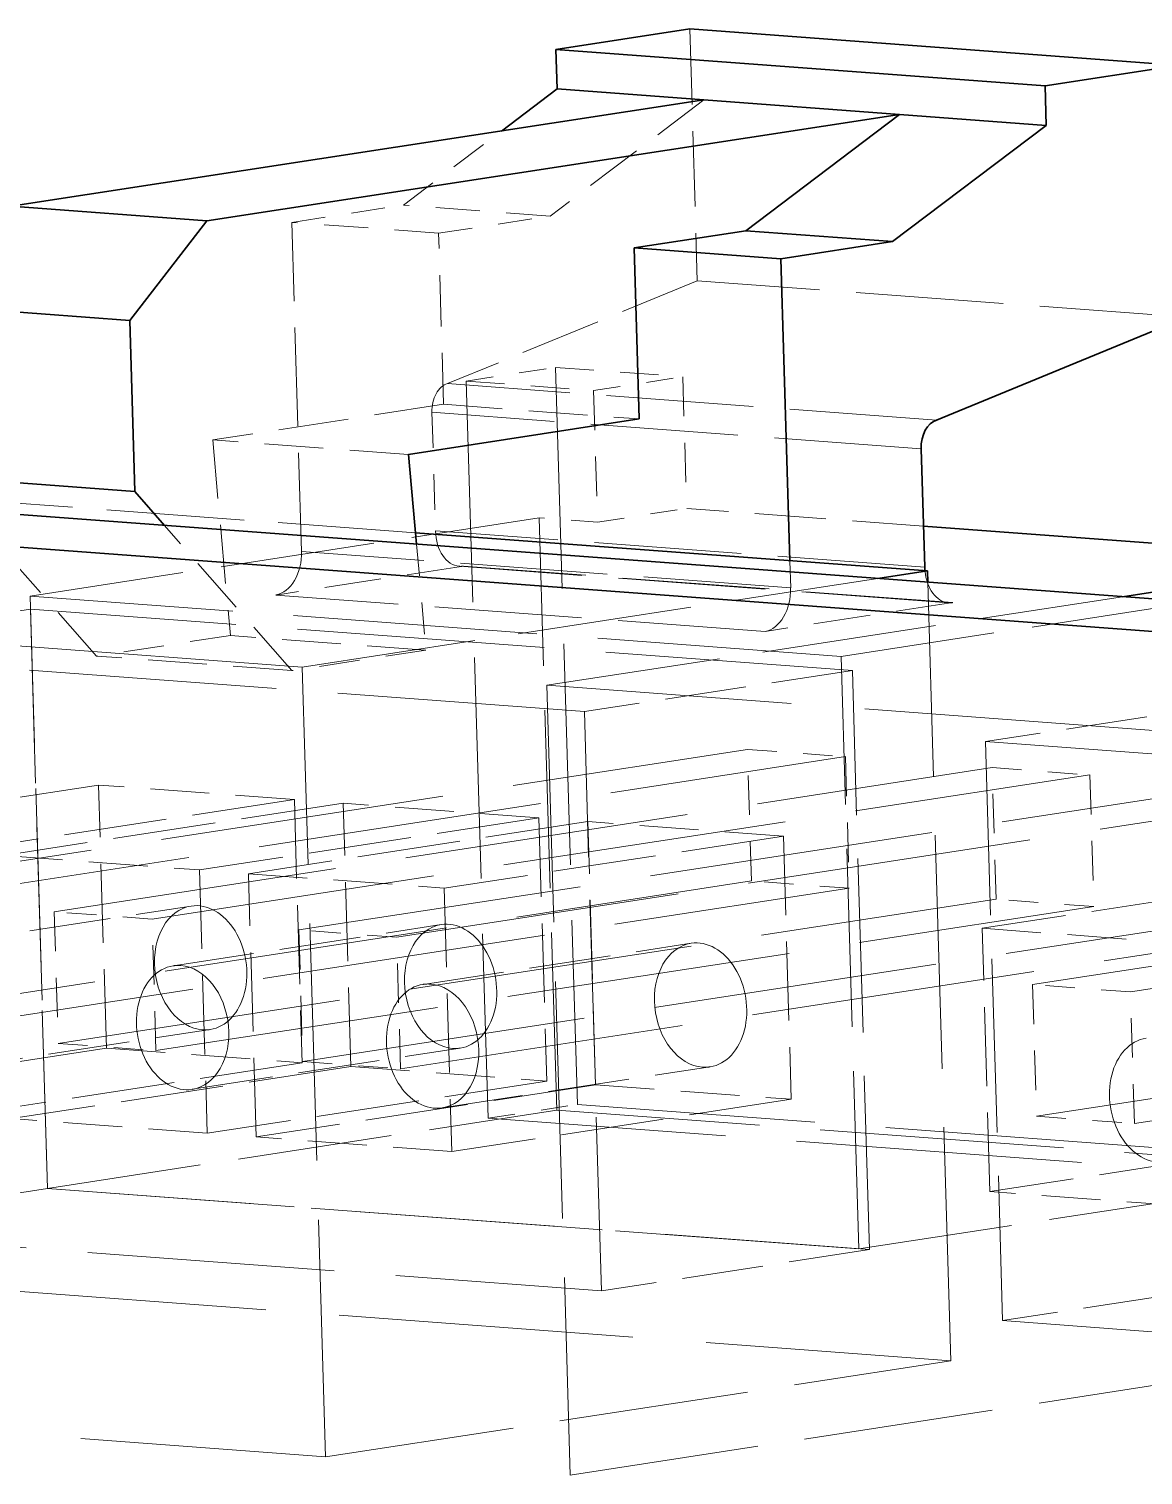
# Model space of a CAD drawing. Extents: x 23 to 417, y 3 to 294.
# Drawn here: x 332.83 to 337.03, y 155.18 to 160.64 of the extents above; entities that cross this region are included whole.
import ezdxf

# ---------------------------------------------------------------- set-up
doc = ezdxf.new("R2010")
doc.units = 0
doc.linetypes.add('DASHED', pattern=[15, 12, -3])
doc.layers.get('0').update_dxf_attribs({"lineweight": 13})

# ---------------------------------------------------------------- blocks, each defined once
blk = doc.blocks.new('BLOCK3535')
at = {"color": 7, "lineweight": 35, "ltscale": 0.025569}
for p, q in [((-34.903, 56.461), (-33.892, 56.616)), ((-31.212, 56.186), (-30.201, 56.341))]:
    blk.add_line(p, q, dxfattribs=at)
at = {"color": 7, "linetype": 'DASHED', "lineweight": 13, "ltscale": 0.047533}
blk.add_line((-33.892, 56.616), (-33.836, 54.716), dxfattribs=at)
at = {"color": 7, "lineweight": 35, "ltscale": 0.09253}
for p, q in [((-30.201, 56.341), (-33.892, 56.616)), ((-31.212, 56.186), (-34.903, 56.461))]:
    blk.add_line(p, q, dxfattribs=at)
at = {"color": 7, "lineweight": 35, "ltscale": 0.007452}
for p, q in [((-34.894, 56.163), (-34.903, 56.461)), ((-31.203, 55.888), (-31.212, 56.186))]:
    blk.add_line(p, q, dxfattribs=at)
at = {"color": 7, "lineweight": 35, "ltscale": 0.132154}
for p, q in [((-39.012, 55.278), (-33.787, 56.081)), ((-37.536, 55.168), (-32.311, 55.971))]:
    blk.add_line(p, q, dxfattribs=at)
at = {"color": 7, "lineweight": 35, "ltscale": 0.013137}
blk.add_line((-35.314, 55.846), (-34.894, 56.163), dxfattribs=at)
at = {"color": 7, "linetype": 'DASHED', "lineweight": 13, "ltscale": 0.036322}
blk.add_line((-33.787, 56.081), (-34.946, 55.204), dxfattribs=at)
at = {"color": 7, "lineweight": 35, "ltscale": 0.027759}
for p, q in [((-33.787, 56.081), (-34.894, 56.163)), ((-31.203, 55.888), (-32.311, 55.971)), ((-32.362, 55.012), (-33.47, 55.094)), ((-33.205, 54.882), (-34.312, 54.965))]:
    blk.add_line(p, q, dxfattribs=at)
at = {"color": 7, "lineweight": 35, "ltscale": 0.037012}
for p, q in [((-32.311, 55.971), (-33.787, 56.081)), ((-37.536, 55.168), (-39.012, 55.278)), ((-38.118, 54.417), (-39.594, 54.527)), ((-38.079, 53.126), (-39.556, 53.236))]:
    blk.add_line(p, q, dxfattribs=at)
at = {"color": 7, "lineweight": 35, "ltscale": 0.036322}
for p, q in [((-32.311, 55.971), (-33.47, 55.094)), ((-32.362, 55.012), (-31.203, 55.888))]:
    blk.add_line(p, q, dxfattribs=at)
at = {"color": 7, "linetype": 'DASHED', "lineweight": 13, "ltscale": 0.023186}
blk.add_line((-36.053, 55.287), (-35.314, 55.846), dxfattribs=at)
at = {"color": 7, "linetype": 'DASHED', "lineweight": 13, "ltscale": 0.021308}
for p, q in [((-36.896, 55.157), (-36.053, 55.287)), ((-35.788, 55.075), (-34.946, 55.204))]:
    blk.add_line(p, q, dxfattribs=at)
at = {"color": 7, "linetype": 'DASHED', "lineweight": 13, "ltscale": 0.027759}
for p, q in [((-34.946, 55.204), (-36.053, 55.287)), ((-35.788, 55.075), (-36.896, 55.157))]:
    blk.add_line(p, q, dxfattribs=at)
at = {"color": 7, "lineweight": 35, "ltscale": 0.02376}
blk.add_line((-38.118, 54.417), (-37.536, 55.168), dxfattribs=at)
at = {"color": 7, "linetype": 'DASHED', "lineweight": 13, "ltscale": 0.062096}
blk.add_line((-36.822, 52.674), (-36.896, 55.157), dxfattribs=at)
at = {"color": 7, "linetype": 'DASHED', "lineweight": 13, "ltscale": 0.03229}
blk.add_line((-35.75, 53.784), (-35.788, 55.075), dxfattribs=at)
at = {"color": 7, "lineweight": 35, "ltscale": 0.021308}
for p, q in [((-34.312, 54.965), (-33.47, 55.094)), ((-33.205, 54.882), (-32.362, 55.012))]:
    blk.add_line(p, q, dxfattribs=at)
at = {"color": 7, "lineweight": 35, "ltscale": 0.03229}
for p, q in [((-34.274, 53.674), (-34.312, 54.965)), ((-38.079, 53.126), (-38.118, 54.417))]:
    blk.add_line(p, q, dxfattribs=at)
at = {"color": 7, "lineweight": 35, "ltscale": 0.056977}
blk.add_line((-33.137, 52.604), (-33.205, 54.882), dxfattribs=at)
at = {"color": 7, "linetype": 'DASHED', "lineweight": 13, "ltscale": 0.050944}
blk.add_line((-33.836, 54.716), (-35.721, 53.94), dxfattribs=at)
at = {"color": 7, "linetype": 'DASHED', "lineweight": 13, "ltscale": 0.09253}
for p, q in [((-30.145, 54.441), (-33.836, 54.716)), ((-32.03, 53.665), (-35.721, 53.94)), ((-32.147, 53.449), (-35.838, 53.724)), ((-32.12, 52.555), (-35.811, 52.83)), ((-33.131, 52.4), (-36.822, 52.674)), ((-31.94, 52.287), (-35.631, 52.562)), ((-31.909, 52.288), (-35.6, 52.563)), ((-33.325, 52.071), (-37.016, 52.345))]:
    blk.add_line(p, q, dxfattribs=at)
at = {"color": 7, "lineweight": 35, "ltscale": 0.050944}
blk.add_line((-30.145, 54.441), (-32.03, 53.665), dxfattribs=at)
at = {"color": 7, "linetype": 'DASHED', "lineweight": 13, "ltscale": 0.017046}
for p, q in [((-35.579, 53.96), (-34.905, 54.063)), ((-34.619, 53.888), (-33.945, 53.992)), ((-34.589, 52.895), (-33.916, 52.999)), ((-35.414, 48.398), (-34.74, 48.502))]:
    blk.add_line(p, q, dxfattribs=at)
at = {"color": 7, "linetype": 'DASHED', "lineweight": 13, "ltscale": 0.024058}
for p, q in [((-34.905, 54.063), (-33.945, 53.992)), ((-35.579, 53.96), (-34.619, 53.888))]:
    blk.add_line(p, q, dxfattribs=at)
at = {"color": 7, "linetype": 'DASHED', "lineweight": 13, "ltscale": 0.139096}
for p, q in [((-34.905, 54.063), (-34.74, 48.502)), ((-35.579, 53.96), (-35.414, 48.398))]:
    blk.add_line(p, q, dxfattribs=at)
at = {"color": 7, "linetype": 'DASHED', "lineweight": 13, "ltscale": 0.024839}
for p, q in [((-33.945, 53.992), (-33.916, 52.999)), ((-34.619, 53.888), (-34.589, 52.895)), ((-33.427, 50.188), (-33.457, 51.181)), ((-32.718, 51.126), (-32.689, 50.133)), ((-31.582, 50.05), (-31.611, 51.043)), ((-30.873, 50.988), (-30.843, 49.995)), ((-38.688, 49.956), (-38.658, 48.963)), ((-37.92, 48.908), (-37.949, 49.901)), ((-36.842, 49.819), (-36.813, 48.826)), ((-36.074, 48.771), (-36.104, 49.764)), ((-31.306, 49.406), (-31.276, 48.413)), ((-30.538, 48.358), (-30.567, 49.351))]:
    blk.add_line(p, q, dxfattribs=at)
at = {"color": 7, "lineweight": 35}
for p, q in [((-51.61, 53.895), (-2.726, 50.255)), ((-52.689, 53.729), (-2.719, 50.008))]:
    blk.add_line(p, q, dxfattribs=at)
at = {"color": 7, "linetype": 'DASHED', "lineweight": 13, "ltscale": 0.044046}
blk.add_line((-35.75, 53.784), (-37.492, 53.516), dxfattribs=at)
at = {"color": 7, "linetype": 'DASHED', "lineweight": 13, "ltscale": 0.022355}
blk.add_line((-35.838, 53.724), (-35.811, 52.83), dxfattribs=at)
at = {"color": 7, "linetype": 'DASHED', "lineweight": 13, "ltscale": 0.037012}
for p, q in [((-35.75, 53.784), (-34.274, 53.674)), ((-36.015, 53.406), (-37.492, 53.516)), ((-35.883, 51.93), (-37.359, 52.04)), ((-36.894, 51.775), (-38.37, 51.885)), ((-36.876, 50.802), (-38.353, 50.912)), ((-35.031, 50.664), (-36.507, 50.774)), ((-33.185, 50.527), (-34.662, 50.637)), ((-39.068, 50.381), (-37.592, 50.271)), ((-37.223, 50.243), (-35.746, 50.134)), ((-31.686, 49.831), (-30.21, 49.721)), ((-38.294, 48.926), (-36.818, 48.816)), ((-36.449, 48.788), (-34.972, 48.678)), ((-34.603, 48.651), (-33.127, 48.541)), ((-37.533, 48.285), (-39.01, 48.395)), ((-35.688, 48.147), (-37.164, 48.257)), ((-30.151, 47.735), (-31.628, 47.845))]:
    blk.add_line(p, q, dxfattribs=at)
at = {"color": 7, "lineweight": 35, "ltscale": 0.044046}
blk.add_line((-34.274, 53.674), (-36.015, 53.406), dxfattribs=at)
at = {"color": 7, "linetype": 'DASHED', "lineweight": 13, "ltscale": 0.03705}
blk.add_line((-37.492, 53.516), (-37.359, 52.04), dxfattribs=at)
at = {"color": 7, "lineweight": 35, "ltscale": 0.017002}
blk.add_line((-36.015, 53.406), (-35.954, 52.729), dxfattribs=at)
at = {"color": 7, "lineweight": 35, "ltscale": 0.022355}
blk.add_line((-32.147, 53.449), (-32.12, 52.555), dxfattribs=at)
at = {"color": 7, "linetype": 'DASHED', "lineweight": 13, "ltscale": 0.086484}
blk.add_line((-35.962, 52.815), (-39.412, 53.072), dxfattribs=at)
at = {"color": 7, "lineweight": 35, "ltscale": 0.008487}
blk.add_line((-37.856, 52.87), (-38.079, 53.126), dxfattribs=at)
at = {"color": 7, "linetype": 'DASHED', "lineweight": 13, "ltscale": 0.036449}
for p, q in [((-38.37, 51.885), (-39.332, 52.98)), ((-36.894, 51.775), (-37.856, 52.87))]:
    blk.add_line(p, q, dxfattribs=at)
at = {"color": 7, "linetype": 'DASHED', "lineweight": 13, "ltscale": 0.097164}
for p, q in [((-38.87, 52.338), (-35.029, 52.928)), ((-32.751, 51.882), (-28.909, 52.472)), ((-38.738, 47.869), (-34.896, 48.459)), ((-32.618, 47.413), (-28.777, 48.003))]:
    blk.add_line(p, q, dxfattribs=at)
at = {"color": 7, "linetype": 'DASHED', "lineweight": 13, "ltscale": 0.111773}
for p, q in [((-34.896, 48.459), (-35.029, 52.928)), ((-38.738, 47.869), (-38.87, 52.338)), ((-32.618, 47.413), (-32.751, 51.882))]:
    blk.add_line(p, q, dxfattribs=at)
at = {"color": 7, "linetype": 'DASHED', "lineweight": 13, "ltscale": 0.011011}
blk.add_line((-34.589, 52.895), (-35.029, 52.928), dxfattribs=at)
at = {"color": 7, "linetype": 'DASHED', "lineweight": 13, "ltscale": 0.044773}
blk.add_line((-32.13, 52.866), (-33.916, 52.999), dxfattribs=at)
at = {"color": 7, "lineweight": 35, "ltscale": 0.096836}
blk.add_line((-32.099, 52.527), (-35.962, 52.815), dxfattribs=at)
at = {"color": 7, "lineweight": 35, "ltscale": 0.045016}
blk.add_line((-30.334, 52.732), (-32.13, 52.866), dxfattribs=at)
at = {"color": 7, "linetype": 'DASHED', "lineweight": 13, "ltscale": 0.020048}
blk.add_line((-35.954, 52.729), (-35.883, 51.93), dxfattribs=at)
at = {"color": 7, "linetype": 'DASHED', "lineweight": 13, "ltscale": 0.005119}
blk.add_line((-33.131, 52.4), (-33.137, 52.604), dxfattribs=at)
at = {"color": 7, "linetype": 'DASHED', "lineweight": 13, "ltscale": 0.035801}
for p, q in [((-35.6, 52.563), (-37.016, 52.345)), ((-31.909, 52.288), (-33.325, 52.071))]:
    blk.add_line(p, q, dxfattribs=at)
at = {"color": 7, "lineweight": 35, "ltscale": 0.009441}
for p, q in [((-32.473, 52.47), (-32.099, 52.527)), ((-30.627, 52.332), (-30.254, 52.39))]:
    blk.add_line(p, q, dxfattribs=at)
at = {"color": 7, "lineweight": 35, "ltscale": 0.002134}
blk.add_line((-32.097, 52.442), (-32.099, 52.527), dxfattribs=at)
at = {"color": 7, "linetype": 'DASHED', "lineweight": 13, "ltscale": 0.109884}
for p, q in [((-36.817, 51.802), (-32.473, 52.47)), ((-34.971, 51.665), (-30.627, 52.332))]:
    blk.add_line(p, q, dxfattribs=at)
at = {"color": 7, "linetype": 'DASHED', "lineweight": 13, "ltscale": 0.146897}
blk.add_line((-31.923, 46.568), (-32.097, 52.442), dxfattribs=at)
at = {"color": 7, "linetype": 'DASHED', "lineweight": 13, "ltscale": 0.18506}
for p, q in [((-36.817, 51.802), (-44.199, 52.352)), ((-27.59, 51.115), (-34.971, 51.665)), ((-39.305, 47.118), (-31.923, 46.568)), ((-44.023, 46.393), (-36.641, 45.844))]:
    blk.add_line(p, q, dxfattribs=at)
at = {"color": 7, "linetype": 'DASHED', "lineweight": 13, "ltscale": 0.153415}
for p, q in [((-32.751, 51.882), (-38.87, 52.338)), ((-28.777, 48.003), (-34.896, 48.459)), ((-32.618, 47.413), (-38.738, 47.869))]:
    blk.add_line(p, q, dxfattribs=at)
at = {"color": 7, "linetype": 'DASHED', "lineweight": 13, "ltscale": 0.051139}
for p, q in [((-38.867, 52.238), (-40.889, 51.928)), ((-32.666, 51.776), (-34.688, 51.466)), ((-29.64, 51.551), (-31.662, 51.24)), ((-39.677, 49.688), (-37.655, 49.999)), ((-37.791, 49.548), (-35.769, 49.859)), ((-35.905, 49.408), (-33.883, 49.718)), ((-39.534, 48.757), (-37.512, 49.068)), ((-37.648, 48.617), (-35.626, 48.927)), ((-35.762, 48.476), (-33.74, 48.787)), ((-38.738, 47.869), (-40.76, 47.558)), ((-32.537, 47.407), (-34.559, 47.096)), ((-29.51, 47.181), (-31.532, 46.871))]:
    blk.add_line(p, q, dxfattribs=at)
at = {"color": 7, "linetype": 'DASHED', "lineweight": 13, "ltscale": 0.15545}
for p, q in [((-32.666, 51.776), (-38.867, 52.238)), ((-34.688, 51.466), (-40.889, 51.928)), ((-25.461, 50.779), (-31.662, 51.24)), ((-38.738, 47.869), (-32.537, 47.407)), ((-40.76, 47.558), (-34.559, 47.096)), ((-31.532, 46.871), (-25.331, 46.409))]:
    blk.add_line(p, q, dxfattribs=at)
at = {"color": 7, "linetype": 'DASHED', "lineweight": 13, "ltscale": 0.109289}
for p, q in [((-38.867, 52.238), (-38.738, 47.869)), ((-32.537, 47.407), (-32.666, 51.776)), ((-34.559, 47.096), (-34.688, 51.466)), ((-31.662, 51.24), (-31.532, 46.871))]:
    blk.add_line(p, q, dxfattribs=at)
at = {"color": 7, "linetype": 'DASHED', "lineweight": 13, "ltscale": 0.025569}
for p, q in [((-37.359, 52.04), (-38.37, 51.885)), ((-35.883, 51.93), (-36.894, 51.775))]:
    blk.add_line(p, q, dxfattribs=at)
at = {"color": 7, "linetype": 'DASHED', "lineweight": 13, "ltscale": 0.149031}
for p, q in [((-36.641, 45.844), (-36.817, 51.802)), ((-34.971, 51.665), (-34.795, 45.706))]:
    blk.add_line(p, q, dxfattribs=at)
at = {"color": 7, "linetype": 'DASHED', "lineweight": 13, "ltscale": 0.178986}
for p, q in [((-40.533, 50.094), (-33.457, 51.181)), ((-39.795, 50.039), (-32.718, 51.126)), ((-38.688, 49.956), (-31.611, 51.043)), ((-37.949, 49.901), (-30.873, 50.988)), ((-36.842, 49.819), (-29.766, 50.906)), ((-36.104, 49.764), (-29.027, 50.851)), ((-31.306, 49.406), (-24.229, 50.494)), ((-30.567, 49.351), (-23.491, 50.439)), ((-40.504, 49.1), (-33.427, 50.188)), ((-39.765, 49.045), (-32.689, 50.133)), ((-38.658, 48.963), (-31.582, 50.05)), ((-37.92, 48.908), (-30.843, 49.995)), ((-36.813, 48.826), (-29.736, 49.913)), ((-36.074, 48.771), (-28.998, 49.858)), ((-31.276, 48.413), (-24.2, 49.5)), ((-30.538, 48.358), (-23.462, 49.446))]:
    blk.add_line(p, q, dxfattribs=at)
at = {"color": 7, "linetype": 'DASHED', "lineweight": 13, "ltscale": 0.018506}
for p, q in [((-33.457, 51.181), (-32.718, 51.126)), ((-31.611, 51.043), (-30.873, 50.988)), ((-32.689, 50.133), (-33.427, 50.188)), ((-30.843, 49.995), (-31.582, 50.05)), ((-37.949, 49.901), (-38.688, 49.956)), ((-36.104, 49.764), (-36.842, 49.819)), ((-30.567, 49.351), (-31.306, 49.406)), ((-38.658, 48.963), (-37.92, 48.908)), ((-36.813, 48.826), (-36.074, 48.771)), ((-31.276, 48.413), (-30.538, 48.358))]:
    blk.add_line(p, q, dxfattribs=at)
at = {"color": 7, "linetype": 'DASHED', "lineweight": 13, "ltscale": 0.064776}
for p, q in [((-38.353, 50.912), (-40.914, 50.518)), ((-36.876, 50.802), (-39.437, 50.408)), ((-36.507, 50.774), (-39.068, 50.381)), ((-35.031, 50.664), (-37.592, 50.271)), ((-34.662, 50.637), (-37.223, 50.243)), ((-33.185, 50.527), (-35.746, 50.134)), ((-29.125, 50.225), (-31.686, 49.831)), ((-38.294, 48.926), (-40.855, 48.532)), ((-36.818, 48.816), (-39.379, 48.422)), ((-36.449, 48.788), (-39.01, 48.395)), ((-34.972, 48.678), (-37.533, 48.285)), ((-34.603, 48.651), (-37.164, 48.257)), ((-33.127, 48.541), (-35.688, 48.147)), ((-29.067, 48.238), (-31.628, 47.845))]:
    blk.add_line(p, q, dxfattribs=at)
at = {"color": 7, "linetype": 'DASHED', "lineweight": 13, "ltscale": 0.049677}
for p, q in [((-38.294, 48.926), (-38.353, 50.912)), ((-36.876, 50.802), (-36.818, 48.816)), ((-36.449, 48.788), (-36.507, 50.774)), ((-35.031, 50.664), (-34.972, 48.678)), ((-34.603, 48.651), (-34.662, 50.637)), ((-33.185, 50.527), (-33.127, 48.541)), ((-37.592, 50.271), (-37.533, 48.285)), ((-37.164, 48.257), (-37.223, 50.243)), ((-35.746, 50.134), (-35.688, 48.147)), ((-31.628, 47.845), (-31.686, 49.831))]:
    blk.add_line(p, q, dxfattribs=at)
at = {"color": 7, "linetype": 'DASHED', "lineweight": 13, "ltscale": 0.179508}
for p, q in [((-27.579, 47.968), (-34.74, 48.502)), ((-28.253, 47.865), (-35.414, 48.398))]:
    blk.add_line(p, q, dxfattribs=at)
at = {"color": 7, "linetype": 'DASHED', "lineweight": 13, "ltscale": 0.119324}
for p, q in [((-36.641, 45.844), (-31.923, 46.568)), ((-34.795, 45.706), (-30.077, 46.431))]:
    blk.add_line(p, q, dxfattribs=at)
at = {"color": 7, "linetype": 'DASHED', "lineweight": 13}
for centre, major_axis, ratio, start_param, end_param in [((-35.703, 53.744), (0.015, 0.2), 0.672343, 0.241486, 1.724386), ((-35.609, 52.861), (0.022, 0.299), 0.672343, 1.725115, 3.141714), ((-37.024, 52.644), (0.022, 0.299), 0.672343, 3.295498, 4.86588), ((-35.609, 52.861), (0.022, 0.299), 0.672343, 3.141714, 3.295498), ((-31.918, 52.586), (0.022, 0.299), 0.672343, 1.815169, 3.141714), ((-33.334, 52.369), (0.022, 0.299), 0.672343, 3.295498, 4.86588), ((-31.918, 52.586), (0.022, 0.299), 0.672343, 3.141714, 3.295498), ((-37.583, 49.533), (0.072, -0.466), 0.73149, 3.14148, 6.115982), ((-37.583, 49.533), (0.072, -0.466), 0.73149, 6.283073, 9.424666), ((-35.697, 49.393), (0.072, -0.466), 0.73149, 6.283073, 9.424666), ((-35.697, 49.393), (0.072, -0.466), 0.73149, 3.14148, 6.115982), ((-33.811, 49.252), (0.072, -0.466), 0.73149, 3.14148, 6.115982), ((-33.811, 49.252), (0.072, -0.466), 0.73149, 6.283073, 9.424666), ((-37.719, 49.082), (0.072, -0.466), 0.73149, 3.14148, 6.283073), ((-37.719, 49.082), (0.072, -0.466), 0.73149, 2.974389, 3.14148), ((-37.719, 49.082), (0.072, -0.466), 0.73149, 6.283073, 9.257575), ((-35.833, 48.942), (0.072, -0.466), 0.73149, 3.14148, 6.283073), ((-35.833, 48.942), (0.072, -0.466), 0.73149, 2.974389, 3.14148), ((-35.833, 48.942), (0.072, -0.466), 0.73149, 6.283073, 9.257575), ((-37.583, 49.533), (0.072, -0.466), 0.73149, 6.115982, 6.283073), ((-30.378, 48.536), (0.072, -0.466), 0.73149, 3.14148, 6.283073), ((-35.697, 49.393), (0.072, -0.466), 0.73149, 6.115982, 6.283073), ((-33.811, 49.252), (0.072, -0.466), 0.73149, 6.115982, 6.283073)]:
    blk.add_ellipse(centre, major_axis=major_axis, ratio=ratio, start_param=start_param, end_param=end_param, dxfattribs=at)
at = {"color": 7, "lineweight": 35}
for centre, major_axis, start_param, end_param in [((-32.012, 53.469), (0.015, 0.2), 0.241486, 1.724386), ((-31.918, 52.586), (0.022, 0.299), 1.725115, 1.815169)]:
    blk.add_ellipse(centre, major_axis=major_axis, ratio=0.672343, start_param=start_param, end_param=end_param, dxfattribs=at)

msp = doc.modelspace()

# ---------------------------------------------------------------- block references
at = {"lineweight": 0, "xscale": 0.5, "yscale": 0.5, "zscale": 0.5}
msp.add_blockref('BLOCK3535', (352.2652, 132.3303), dxfattribs=at)

doc.saveas('drawing.dxf')
